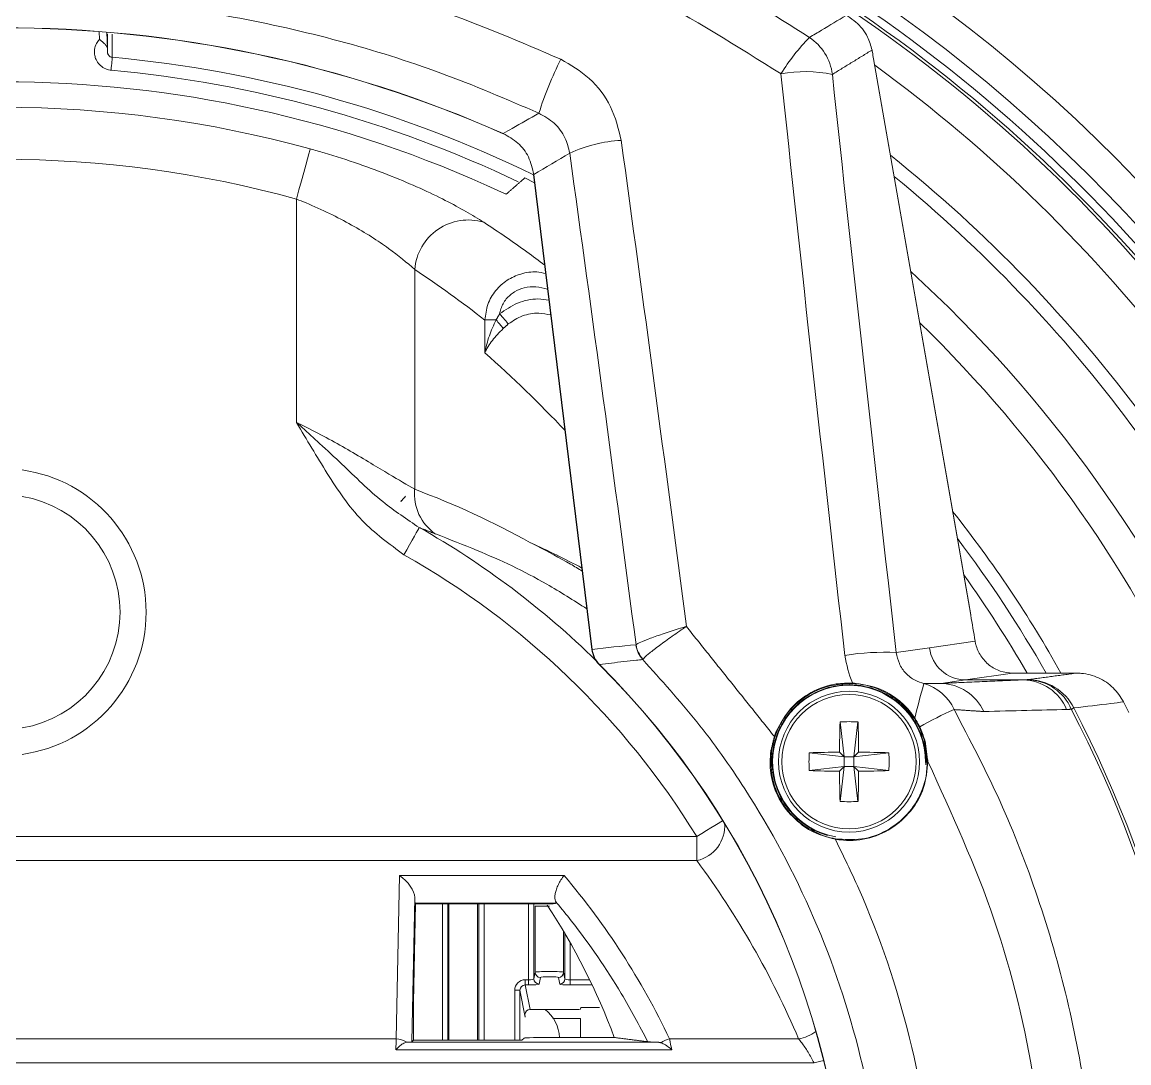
# Model space of a CAD drawing. Extents: x 2 to 136, y 1 to 99.
# Drawn here: x 128.884 to 131.004, y 45.676 to 47.671 of the extents above; entities that cross this region are included whole.
import ezdxf

# ---------------------------------------------------------------- set-up
doc = ezdxf.new("R2010")
doc.units = 0
doc.header["$MEASUREMENT"] = 0
doc.linetypes.add('SLD-Solid', pattern=[0])
doc.layers.add('OBJECT', color=7, linetype='CONTINUOUS')

msp = doc.modelspace()

# ---------------------------------------------------------------- linework, layer by layer
at = {"layer": 'OBJECT', "linetype": 'SLD-Solid', "lineweight": 15}
for p, q in [((129.032, 47.6376), (129.0316, 47.6526)), ((129.0466, 47.6513), (129.0474, 47.6202)), ((129.0475, 47.6189), (129.0474, 47.6202)), ((130.7012, 46.5348), (130.5151, 47.6006)), ((130.5151, 47.6006), (130.5151, 47.6)), ((130.7012, 46.5343), (130.5151, 47.6)), ((129.8657, 47.363), (129.8471, 47.3721)), ((129.8638, 47.3784), (129.8642, 47.3785)), ((129.8638, 47.3784), (129.9755, 46.4687)), ((129.8642, 47.3785), (129.9759, 46.4687)), ((129.4095, 47.3316), (129.4095, 46.9036)), ((129.6361, 47.1968), (129.6361, 46.7756)), ((129.7705, 47.0999), (129.7705, 47.0368)), ((129.7919, 47.0999), (129.7705, 47.0999)), ((129.6098, 46.7522), (129.6098, 46.7522)), ((130.7012, 46.5348), (130.7012, 46.5343)), ((130.5586, 46.4627), (130.6222, 46.4718)), ((130.6222, 46.4718), (130.7096, 46.4843)), ((129.9755, 46.4687), (129.9759, 46.4687)), ((129.9899, 46.4394), (129.9901, 46.4395)), ((130.6911, 46.4103), (130.6443, 46.4036)), ((130.7814, 46.4232), (130.6911, 46.4103)), ((130.6911, 46.4103), (130.8017, 46.4103)), ((130.9036, 46.4232), (130.7814, 46.4232)), ((130.451, 46.3298), (130.4589, 46.2627)), ((130.4852, 46.3298), (130.4774, 46.2627)), ((130.3918, 46.2706), (130.4589, 46.2627)), ((130.4589, 46.2627), (130.4498, 46.2719)), ((130.4589, 46.2627), (130.4774, 46.2627)), ((130.4589, 46.2627), (130.4589, 46.2442)), ((130.4865, 46.2719), (130.4774, 46.2627)), ((130.5444, 46.2706), (130.4774, 46.2627)), ((130.4774, 46.2442), (130.4774, 46.2627)), ((130.3918, 46.2364), (130.4589, 46.2442)), ((130.4498, 46.2351), (130.4589, 46.2442)), ((130.451, 46.1772), (130.4589, 46.2442)), ((130.4774, 46.2442), (130.4589, 46.2442)), ((130.4774, 46.2442), (130.4865, 46.2351)), ((130.5444, 46.2364), (130.4774, 46.2442)), ((130.4852, 46.1772), (130.4774, 46.2442)), ((127.5167, 46.1099), (130.1766, 46.1099)), ((130.1766, 46.064), (130.1766, 46.1099)), ((130.4327, 46.1077), (130.442, 46.1058)), ((130.1766, 46.064), (127.5167, 46.064)), ((129.6069, 46.0352), (129.6004, 45.7224)), ((129.9224, 46.0352), (129.6069, 46.0352)), ((129.6308, 45.7166), (129.6365, 45.9932)), ((129.6379, 45.9812), (129.634, 45.7928)), ((129.6369, 45.9822), (129.6379, 45.9812)), ((129.6369, 45.9822), (129.9061, 45.9822)), ((129.8905, 45.9812), (129.6379, 45.9812)), ((129.6893, 45.7198), (129.6893, 45.9812)), ((129.6993, 45.9812), (129.6993, 45.7198)), ((129.7018, 45.7198), (129.7018, 45.9812)), ((129.7564, 45.9812), (129.7564, 45.7198)), ((129.7589, 45.7198), (129.7589, 45.9812)), ((129.7689, 45.9812), (129.7689, 45.7198)), ((129.8543, 45.8357), (129.8543, 45.9812)), ((129.8643, 45.9812), (129.8643, 45.8374)), ((129.8668, 45.85), (129.8668, 45.9764)), ((129.9214, 45.9282), (129.9214, 45.85)), ((129.9239, 45.8374), (129.9239, 45.9239)), ((129.9339, 45.9066), (129.9339, 45.8357)), ((129.8478, 45.8357), (129.8543, 45.8357)), ((129.8478, 45.8257), (129.8478, 45.8357)), ((129.8543, 45.8257), (129.8543, 45.8357)), ((129.8643, 45.8374), (129.8668, 45.85)), ((129.8768, 45.8401), (129.8743, 45.8274)), ((129.9139, 45.8274), (129.9114, 45.8401)), ((129.9214, 45.85), (129.9239, 45.8374)), ((129.9339, 45.8357), (129.9339, 45.8257)), ((129.9339, 45.8357), (129.9712, 45.8357)), ((129.8278, 45.7198), (129.8278, 45.8156)), ((129.8378, 45.8156), (129.8278, 45.8156)), ((129.8378, 45.8156), (129.8378, 45.7198)), ((129.848, 45.7642), (129.8378, 45.8156)), ((129.8478, 45.8257), (129.8571, 45.7785)), ((129.8543, 45.8257), (129.8478, 45.8257)), ((129.976, 45.8257), (129.9339, 45.8257)), ((129.6339, 45.7813), (129.6339, 45.7198)), ((129.8571, 45.7785), (129.9437, 45.7785)), ((129.9543, 45.7825), (129.9537, 45.7794)), ((129.9616, 45.7825), (129.9543, 45.7825)), ((129.8472, 45.7693), (129.848, 45.765)), ((129.954, 45.7614), (129.9004, 45.7614)), ((129.954, 45.7614), (129.954, 45.725)), ((128.0928, 45.7224), (129.6004, 45.7224)), ((130.1016, 45.7161), (129.6217, 45.7161)), ((129.6308, 45.7166), (129.6339, 45.7198)), ((129.6339, 45.7198), (129.8414, 45.7198)), ((129.8456, 45.724), (129.8414, 45.7198)), ((129.9056, 45.725), (130.0185, 45.725)), ((130.3714, 45.7224), (130.1242, 45.7224)), ((129.6003, 45.7015), (130.1285, 45.7015)), ((130.4011, 45.6764), (127.2922, 45.6764))]:
    msp.add_line(p, q, dxfattribs=at)
at = {"layer": 'OBJECT', "linetype": 'SLD-Solid', "lineweight": 15, "flags": 128}
for points in [[(129.0545, 47.5785), (129.0549, 47.5829), (129.0553, 47.5873), (129.0557, 47.5913), (129.056, 47.595), (129.0563, 47.598), (129.0565, 47.6005), (129.0566, 47.6022), (129.0567, 47.6032)], [(129.4095, 47.3316), (129.4144, 47.3493), (129.4192, 47.3665), (129.4236, 47.3825), (129.4275, 47.3967), (129.4308, 47.4087), (129.4334, 47.418), (129.4351, 47.4244), (129.436, 47.4276)], [(129.8154, 47.0924), (129.814, 47.094), (129.8123, 47.096), (129.8104, 47.0982), (129.8083, 47.1006), (129.806, 47.1032), (129.8037, 47.1059), (129.8012, 47.1088), (129.7988, 47.1116)], [(129.611, 46.7539), (129.6109, 46.7537), (129.6098, 46.7522)], [(129.6449, 46.7021), (129.644, 46.7004), (129.642, 46.6969), (129.6391, 46.6919), (129.6355, 46.6854), (129.6311, 46.6777), (129.6262, 46.669), (129.621, 46.6597), (129.6155, 46.6501)], [(130.8987, 46.3564), (130.8983, 46.3562), (130.8979, 46.356), (130.8974, 46.3558), (130.8969, 46.3555), (130.8962, 46.3551), (130.8955, 46.3548), (130.8947, 46.3544), (130.8939, 46.3539)], [(130.6167, 46.233), (130.618, 46.2485), (130.6124, 46.2944)], [(130.2264, 46.1407), (130.2258, 46.1403), (130.2224, 46.1382), (130.2174, 46.1351), (130.2111, 46.1312), (130.2035, 46.1266), (130.1951, 46.1214), (130.186, 46.1158), (130.1766, 46.1099)], [(130.4195, 45.681), (130.4118, 45.6791), (130.4011, 45.6764)]]:
    msp.add_lwpolyline(points, dxfattribs=at)
at = {"layer": 'OBJECT', "linetype": 'SLD-Solid', "lineweight": 15}
for radius in [0.135, 0.1287]:
    msp.add_circle((130.4681, 46.2535), radius, dxfattribs=at)
for centre, radius, start, end in [((128.8466, 45.29), 6.655, 198.09222, 54.2519), ((128.8466, 45.29), 6.555, 126.37982, 288.09222), ((128.8466, 45.29), 6.555, 288.09222, 53.62018), ((128.8466, 45.29), 6.5028, 126.71932, 288.09222), ((128.8466, 45.29), 6.5028, 288.09222, 53.28068), ((128.8466, 45.29), 6.4944, 126.7749, 288.09222), ((128.8466, 45.29), 6.4944, 288.09222, 53.2251), ((128.8466, 45.29), 6.3069, 128.05888, 288.09222), ((128.8466, 45.29), 6.3069, 288.09222, 51.94112), ((128.8466, 45.29), 3.0068, 19.7991, 86.1975), ((128.8466, 45.29), 2.9472, 20.4368, 86.0663), ((128.8466, 45.29), 2.9217, 20.6331, 58.8549), ((128.8466, 45.29), 2.9067, 20.6331, 58.5533), ((128.8466, 45.29), 2.901, 20.2713, 58.3816), ((128.8461, 45.2905), 2.3696, 66.1107, 113.8893), ((128.8461, 45.2905), 2.3693, 66.1107, 113.8893), ((130.6712, 47.3671), 0.3911, 135.4921, 148.4974), ((130.3363, 47.5575), 0.1008, 7.4099, 56.2556), ((128.8466, 45.29), 2.3227, 64.0255, 84.81), ((130.4958, 47.3038), 0.6508, 152.9785, 162.8136), ((128.8466, 45.29), 2.2979, 64.5353, 84.81), ((130.3844, 47.3213), 0.2545, 78.2402, 100.5612), ((128.8466, 45.29), 2.841, 20.7614, 53.9816), ((128.8466, 45.29), 2.2663, 65.0518, 114.9482), ((128.8466, 45.29), 2.2174, 74.5854, 105.4146), ((130.0485, 47.166), 0.2786, 93.4645, 114.4556), ((128.8466, 45.29), 2.1178, 74.5854, 105.4146), ((128.8466, 45.29), 2.7223, 21.7629, 51.3353), ((128.8466, 45.29), 2.6951, 22.6787, 50.6776), ((129.7388, 47.1885), 0.103, 73.2717, 175.4144), ((128.8466, 45.29), 2.5781, 23.8241, 47.5622), ((129.7056, 47.0145), 0.1214, 34.6135, 44.6912), ((128.8466, 45.29), 2.5186, 24.1756, 45.7698), ((128.8466, 46.54), 0.275, 277.8375, 82.1625), ((129.7292, 46.7667), 0.0936, 174.5979, 235.2789), ((128.8466, 46.54), 0.225, 279.5941, 80.4059), ((129.6184, 46.7472), 0.01, 138.0591, 150), ((128.8466, 45.29), 2.3227, 29.2024, 38.4121), ((128.8466, 45.29), 1.6222, 45.5018, 60.5194), ((128.8466, 45.29), 2.2979, 29.5488, 37.251), ((128.8466, 45.29), 1.5624, 31.6547, 60.5194), ((128.8466, 45.29), 2.2663, 30.0031, 35.6618), ((130.1096, 46.4834), 0.0502, 186.9474, 222.9205), ((130.11, 46.4844), 0.0503, 187.8074, 223.3422), ((130.6915, 46.4801), 0.0698, 186.8424, 269.6828), ((130.0252, 46.4748), 0.05, 187, 225.1267), ((130.0258, 46.4748), 0.0502, 186.9735, 224.6774), ((130.5358, 45.9764), 0.4868, 87.3113, 98.9425), ((128.8461, 45.2905), 1.6211, 314.8733, 45.1267), ((128.8461, 45.2905), 1.6214, 314.8733, 45.1267), ((130.7992, 46.3171), 0.0932, 23.0897, 88.4743), ((130.8081, 46.3175), 0.0932, 23.0052, 88.4727), ((130.8102, 46.3113), 0.0994, 27.0034, 89.7484), ((130.4681, 46.2535), 0.1474, 90, 253.7192), ((130.4681, 46.2535), 0.1464, 359.3219, 260.1244), ((130.4681, 46.2535), 0.1474, 357.554, 90), ((130.5728, 46.3995), 0.0978, 177.1761, 177.7995), ((131.7874, 46.0594), 1.2251, 163.7002, 166.9113), ((130.5875, 46.3172), 0.0894, 23.914, 74.3397), ((130.6419, 46.3109), 0.0927, 24.6916, 88.5033), ((130.9733, 45.6648), 0.7528, 113.8275, 119.4129), ((128.8461, 45.2905), 2.3074, 332.557, 27.443), ((128.8461, 45.2905), 2.3128, 332.557, 27.443), ((132.5829, 46.2555), 2.1332, 178.005, 179.561), ((130.4681, 46.0014), 0.3288, 87.0153, 92.9847), ((128.3534, 46.2555), 2.1332, 0.439, 1.995), ((130.5948, 46.3353), 0.00166, 111.8032, 155.6464), ((130.4681, 46.2535), 0.15, 157.6297, 171.7872), ((130.3238, 46.2973), 0.00471, 62.0487, 74.477), ((130.3269, 46.3065), 0.00477, 58.424, 70.7438), ((130.327, 46.3069), 0.00498, 58.4506, 70.2473), ((130.6057, 46.3156), 0.0054, 112.7855, 125.5894), ((130.6142, 46.2912), 0.00371, 101.0796, 119.0182), ((130.6143, 46.2909), 0.00357, 100.5904, 119.2341), ((130.3193, 46.2784), 0.00388, 257.3532, 274.6154), ((130.3194, 46.2787), 0.00377, 256.9033, 274.6132), ((130.7201, 46.2535), 0.3287, 177.0144, 182.9856), ((130.4661, 44.1397), 2.1322, 90.4385, 91.9952), ((130.4702, 44.1397), 2.1322, 88.0048, 89.5615), ((130.2161, 46.2535), 0.3287, 357.0144, 2.9856), ((130.6189, 46.2494), 0.0046, 87.0955, 99.5852), ((130.4661, 48.3673), 2.1322, 268.0048, 269.5615), ((132.5829, 46.2515), 2.1332, 180.439, 181.995), ((128.3534, 46.2515), 2.1332, 358.005, 359.561), ((130.4702, 48.3673), 2.1322, 270.4385, 271.9952), ((130.4681, 46.5056), 0.3288, 267.0153, 272.9847), ((130.1621, 46.1302), 0.0678, 282.3522, 4.453), ((130.3806, 46.1305), 0.00188, 113.7782, 156.5254), ((130.3807, 46.1305), 0.00182, 113.1018, 157.2975), ((130.4711, 46.0999), 0.0297, 168.5547, 170.3943), ((128.8466, 45.29), 1.25, 20.365, 33.4298), ((129.8743, 45.8374), 0.01, 180.2089, 270.0033), ((129.8768, 45.85), 0.01, 180.211, 270.0033), ((129.9114, 45.85), 0.01, 269.9967, 359.789), ((129.9139, 45.8374), 0.01, 269.9967, 359.7907), ((129.8393, 45.7206), 0.0745, 3.407, 50.9791), ((130.3574, 45.8013), 0.0802, 280.0267, 306.1263), ((129.6005, 45.6867), 0.0357, 55.2547, 90.2299), ((130.132, 45.6827), 0.0404, 101.2527, 126.9557)]:
    msp.add_arc(centre, radius, start, end, dxfattribs=at)
for centre, major_axis, ratio, start_param, end_param in [((130.549, 47.7973), (-0.0636, 0.5099), 0.121842, 1.925796, 1.952845), ((132.735, 45.2905), (-2.1532, 17.375), 0.121162, 1.424138, 1.488586), ((132.8335, 45.3026), (-2.1536, 17.275), 0.121842, 1.423964, 1.488412), ((128.1738, 45.2905), (-2.1532, 17.375), 0.121162, 4.767761, 4.82163), ((134.6396, 46.0019), (6.3338, 0.7777), 0.437652, 2.353169, 2.369523), ((128.0752, 45.2784), (-2.1536, 17.275), 0.121842, 4.766665, 4.821455), ((128.3155, 45.29), (2.3478, 0), 0.982242, 0.90238, 0.973417), ((128.1089, 45.29), (2.4576, 0), 0.964711, 0.739825, 0.828289), ((129.0597, 45.29), (1.6185, 0), 0.982242, 1.05506, 1.206655), ((129.1905, 45.29), (1.5813, 0), 0.964711, 1.065189, 1.135104), ((130.6686, 46.3447), (-0.0611, 0.4899), 0.121842, 4.986179, 5.094438), ((130.0912, 45.4434), (1.6505, 0.2027), 0.620494, 1.513741, 1.564438), ((128.8466, 45.0703), (0, 1.666), 0.99455, 5.11451, 5.351434), ((129.6069, 46.0122), (-0.0267, 0.0273), 0.466243, 3.59711, 5.156688), ((128.8466, 45.1034), (0, 1.4321), 0.989236, 5.159305, 5.420806), ((129.6369, 46.0122), (0, 0.03), 0.017455, 2.25771, 3.124139), ((129.8478, 45.8156), (0.0039, -0.0197), 0.995992, 2.946752, 4.516017), ((129.8543, 45.8374), (0.01, 0), 0.17619, 4.712389, 6.265732), ((129.8941, 45.85), (0.0273, 0), 0.055863, 0.017453, 3.124139), ((129.8941, 45.84), (0.0173, 0), 0.088095, 0.017453, 3.124139), ((129.9339, 45.8374), (0.01, 0), 0.17619, 3.159046, 4.712389), ((129.8478, 45.8156), (-0.00197, 0.00993), 0.988086, 6.088345, 7.657609), ((129.8543, 45.8275), (0.02, 0), 0.088095, 4.712389, 6.265732), ((129.9339, 45.8275), (0.02, 0), 0.088095, 3.159046, 4.712389), ((129.6341, 45.7813), (0, 0.015), 0.017455, 0.698132, 1.570796), ((129.8571, 45.7684), (0.00195, -0.00985), 0.995992, 2.946752, 4.430935), ((129.9437, 45.7794), (0.01, 0), 0.088095, 4.712389, 6.265732), ((129.6007, 45.6764), (0, 0.06), 0.008728, 0.698132, 1.138337), ((129.6008, 45.7166), (0.03, 0), 0.027722, 5.486967, 6.255445), ((129.9056, 45.724), (0.06, 0), 0.017455, 1.570796, 3.124139)]:
    msp.add_ellipse(centre, major_axis=major_axis, ratio=ratio, start_param=start_param, end_param=end_param, dxfattribs=at)
for points, knots in [([(127.2999, 47.6413), (127.3877, 47.696), (127.5636, 47.8057), (127.8486, 47.932), (128.1447, 48.0283), (128.4506, 48.0895), (128.7614, 48.1166), (129.0723, 48.109), (129.379, 48.0661), (129.678, 47.9903), (129.9468, 47.8891), (130.1857, 47.7723), (130.3235, 47.6849), (130.3923, 47.6413)], [0, 0, 0, 0, 0.094729, 0.189754, 0.284474, 0.379253, 0.474339, 0.569114, 0.662863, 0.756911, 0.850666, 0.925332, 1, 1, 1, 1]), ([(130.3378, 47.5715), (130.2537, 47.6243), (130.0854, 47.73), (129.8126, 47.8521), (129.5289, 47.9456), (129.2357, 48.0054), (128.9377, 48.0326), (128.6396, 48.0265), (128.3454, 47.9865), (128.0587, 47.9149), (127.7972, 47.8178), (127.5614, 47.7032), (127.4234, 47.6154), (127.3545, 47.5715)], [0, 0, 0, 0, 0.094108, 0.188508, 0.282606, 0.376776, 0.471253, 0.56542, 0.658464, 0.751806, 0.844857, 0.922428, 1, 1, 1, 1]), ([(131.4555, 47.3198), (131.4123, 47.3732), (131.3258, 47.48), (131.1384, 47.6799), (130.981, 47.8114), (130.8764, 47.8989)], [0, 0, 0, 0, 0.251147, 0.502295, 1, 1, 1, 1]), ([(130.8768, 47.8994), (130.8768, 47.8994), (130.9848, 47.8164), (131.1385, 47.6797), (131.3259, 47.4803), (131.4141, 47.3747), (131.4561, 47.3202), (131.4561, 47.3202)], [0, 0, 0, 0, 0.000003, 0.497705, 0.748853, 0.999997, 1, 1, 1, 1]), ([(127.7762, 47.5995), (127.8406, 47.6273), (127.9694, 47.683), (128.1725, 47.7468), (128.3819, 47.7949), (128.5948, 47.8249), (128.8074, 47.8368), (129.0203, 47.8313), (129.2341, 47.8078), (129.4571, 47.7635), (129.6866, 47.6975), (129.8393, 47.6323), (129.916, 47.5995)], [0, 0, 0, 0, 0.095398, 0.190796, 0.288955, 0.387113, 0.482516, 0.577919, 0.676107, 0.774295, 0.886604, 1, 1, 1, 1]), ([(129.874, 47.4961), (129.8118, 47.5228), (129.6873, 47.5763), (129.491, 47.6373), (129.2887, 47.6833), (129.0831, 47.7117), (128.8778, 47.7228), (128.6722, 47.717), (128.4659, 47.6938), (128.2525, 47.651), (128.0346, 47.5881), (127.8906, 47.5269), (127.8182, 47.4961)], [0, 0, 0, 0, 0.095908, 0.191815, 0.290502, 0.38919, 0.485101, 0.581012, 0.679721, 0.77843, 0.888705, 1, 1, 1, 1]), ([(130.3923, 47.6413), (130.4, 47.6459), (130.4235, 47.66), (130.447, 47.674), (130.4627, 47.6834)], [0, 0, 0, 0, 0.328344, 1, 1, 1, 1]), ([(130.5121, 47.6172), (130.5097, 47.6257), (130.5037, 47.6473), (130.4859, 47.6677), (130.4702, 47.6791), (130.4638, 47.6828), (130.4628, 47.6833), (130.4627, 47.6834)], [0, 0, 0, 0, 0.291273, 0.731775, 0.961022, 0.99599, 1, 1, 1, 1]), ([(129.0545, 47.5785), (129.0539, 47.5785), (129.0494, 47.579), (129.0412, 47.5817), (129.0316, 47.5889), (129.0258, 47.5978), (129.0226, 47.6078), (129.0223, 47.6184), (129.0256, 47.6294), (129.03, 47.635), (129.032, 47.6376)], [0, 0, 0, 0, 0.022263, 0.172986, 0.324528, 0.476036, 0.573112, 0.725602, 0.877165, 1, 1, 1, 1]), ([(129.032, 47.6376), (129.032, 47.6375), (129.0338, 47.6361), (129.0376, 47.6332), (129.0426, 47.6288), (129.0465, 47.6246), (129.0471, 47.6217), (129.0474, 47.6202)], [0, 0, 0, 0, 0.008551, 0.230594, 0.488415, 0.74048, 1, 1, 1, 1]), ([(129.0474, 47.6202), (129.0475, 47.619), (129.0475, 47.6167), (129.0476, 47.6145), (129.0476, 47.6133), (129.0476, 47.6133)], [0, 0, 0, 0, 0.491108, 0.983659, 1, 1, 1, 1]), ([(129.0476, 47.6133), (129.0477, 47.6127), (129.0478, 47.6113), (129.0485, 47.6089), (129.0502, 47.6063), (129.0529, 47.6041), (129.0553, 47.6033), (129.0566, 47.6032), (129.0567, 47.6032)], [0, 0, 0, 0, 0.125804, 0.279017, 0.514447, 0.743986, 0.967246, 1, 1, 1, 1]), ([(130.0316, 47.4441), (130.0263, 47.4662), (130.0156, 47.5102), (129.9737, 47.5657), (129.935, 47.5883), (129.916, 47.5995)], [0, 0, 0, 0, 0.336948, 0.673845, 1, 1, 1, 1]), ([(129.8057, 47.4571), (129.8114, 47.4604), (129.8341, 47.4735), (129.8569, 47.4864), (129.874, 47.4961)], [0, 0, 0, 0, 0.247159, 1, 1, 1, 1]), ([(129.874, 47.4961), (129.8842, 47.4903), (129.9047, 47.4787), (129.9254, 47.4509), (129.9307, 47.4296), (129.9331, 47.4196)], [0, 0, 0, 0, 0.348121, 0.696421, 1, 1, 1, 1]), ([(129.8057, 47.4571), (129.8155, 47.4516), (129.835, 47.4407), (129.8564, 47.4126), (129.8616, 47.3901), (129.8642, 47.3785)], [0, 0, 0, 0, 0.326673, 0.652869, 1, 1, 1, 1]), ([(129.7685, 47.2872), (129.746, 47.3008), (129.7008, 47.3281), (129.5921, 47.3772), (129.4987, 47.4099), (129.445, 47.4251), (129.436, 47.4276)], [0, 0, 0, 0, 0.304165, 0.612213, 0.935018, 1, 1, 1, 1]), ([(129.8025, 47.3448), (129.8036, 47.3443), (129.8056, 47.3434), (129.8084, 47.3422), (129.8106, 47.3415), (129.8117, 47.3412), (129.812, 47.3413), (129.812, 47.3413)], [0, 0, 0, 0, 0.219651, 0.439261, 0.659735, 0.880539, 1, 1, 1, 1]), ([(129.4095, 47.3316), (129.4157, 47.3291), (129.4527, 47.3145), (129.5167, 47.2829), (129.5902, 47.2361), (129.6208, 47.2098), (129.6361, 47.1968)], [0, 0, 0, 0, 0.063317, 0.382239, 0.692331, 1, 1, 1, 1]), ([(129.8851, 47.205), (129.8738, 47.2135), (129.8352, 47.2427), (129.7961, 47.2687), (129.7685, 47.2872)], [0, 0, 0, 0, 0.292278, 1, 1, 1, 1]), ([(129.8871, 47.1888), (129.8814, 47.1901), (129.8657, 47.1937), (129.8396, 47.1893), (129.8123, 47.1772), (129.79, 47.157), (129.7744, 47.1303), (129.7718, 47.11), (129.7705, 47.0999)], [0, 0, 0, 0, 0.105802, 0.28879, 0.461157, 0.635535, 0.819266, 1, 1, 1, 1]), ([(129.7988, 47.1116), (129.7995, 47.1148), (129.8017, 47.1251), (129.8104, 47.1406), (129.8265, 47.1546), (129.8463, 47.1626), (129.8687, 47.1649), (129.8833, 47.1608), (129.8908, 47.1588)], [0, 0, 0, 0, 0.08325, 0.266523, 0.440617, 0.6151, 0.804081, 1, 1, 1, 1]), ([(129.8934, 47.138), (129.8864, 47.139), (129.8661, 47.1419), (129.8319, 47.1343), (129.8098, 47.1192), (129.7988, 47.1116)], [0, 0, 0, 0, 0.209606, 0.604184, 1, 1, 1, 1]), ([(129.8154, 47.0924), (129.8241, 47.0981), (129.8417, 47.1097), (129.8711, 47.1144), (129.8892, 47.111), (129.8969, 47.1096)], [0, 0, 0, 0, 0.3599, 0.727378, 1, 1, 1, 1]), ([(129.7919, 47.0999), (129.7873, 47.0898), (129.7779, 47.0692), (129.7725, 47.0479), (129.7706, 47.0369), (129.7705, 47.0368)], [0, 0, 0, 0, 0.485693, 0.993195, 1, 1, 1, 1]), ([(129.7705, 47.0368), (129.7706, 47.0369), (129.774, 47.0449), (129.7833, 47.0607), (129.7982, 47.076), (129.8055, 47.0835)], [0, 0, 0, 0, 0.006419, 0.511275, 1, 1, 1, 1]), ([(129.6449, 46.7021), (129.6212, 46.718), (129.5681, 46.7535), (129.509, 46.8124), (129.4573, 46.8604), (129.4291, 46.8862), (129.4143, 46.8994), (129.4106, 46.9027), (129.4097, 46.9035), (129.4095, 46.9036)], [0, 0, 0, 0, 0.27983, 0.624286, 0.809772, 0.953387, 0.988094, 0.997832, 1, 1, 1, 1]), ([(129.6361, 46.7756), (129.6209, 46.7843), (129.589, 46.8028), (129.5152, 46.8482), (129.4518, 46.8828), (129.4161, 46.9004), (129.4095, 46.9036)], [0, 0, 0, 0, 0.292814, 0.615698, 0.928629, 1, 1, 1, 1]), ([(129.4095, 46.9036), (129.4096, 46.9035), (129.4195, 46.8871), (129.4388, 46.8542), (129.478, 46.7901), (129.529, 46.7134), (129.5875, 46.6706), (129.6155, 46.6501)], [0, 0, 0, 0, 0.001834, 0.174123, 0.346362, 0.686143, 1, 1, 1, 1]), ([(129.6759, 46.6898), (129.7026, 46.6796), (129.7739, 46.6522), (129.8709, 46.6068), (129.9404, 46.5626), (129.966, 46.5463)], [0, 0, 0, 0, 0.273609, 0.732632, 1, 1, 1, 1]), ([(129.8579, 46.673), (129.8585, 46.6727), (129.8625, 46.6707), (129.8882, 46.6577), (129.9207, 46.6406), (129.9496, 46.6232), (129.9571, 46.6187)], [0, 0, 0, 0, 0.017242, 0.12277, 0.772961, 1, 1, 1, 1]), ([(130.0601, 46.4776), (130.0624, 46.479), (130.0669, 46.4819), (130.0866, 46.4897), (130.1132, 46.4991), (130.1379, 46.507), (130.1526, 46.5114), (130.1564, 46.5125), (130.1565, 46.5126)], [0, 0, 0, 0, 0.228126, 0.456191, 0.685931, 0.91858, 0.996838, 1, 1, 1, 1]), ([(130.1565, 46.5126), (130.1564, 46.5125), (130.1531, 46.5103), (130.1405, 46.5017), (130.1191, 46.4867), (130.0961, 46.4697), (130.0792, 46.4562), (130.0753, 46.452), (130.0734, 46.4499)], [0, 0, 0, 0, 0.003163, 0.081335, 0.313863, 0.5436, 0.77177, 1, 1, 1, 1]), ([(130.7814, 46.4232), (130.7734, 46.424), (130.7573, 46.4256), (130.7359, 46.4378), (130.7194, 46.4557), (130.7119, 46.4725), (130.71, 46.4822), (130.7096, 46.4843)], [0, 0, 0, 0, 0.231455, 0.462802, 0.696834, 0.935031, 1, 1, 1, 1]), ([(130.4751, 46.4043), (130.4751, 46.4044), (130.4673, 46.4211), (130.4637, 46.4392), (130.4601, 46.4573)], [0, 0, 0, 0, 0.008014, 1, 1, 1, 1]), ([(130.5586, 46.4627), (130.5601, 46.4554), (130.563, 46.4408), (130.5761, 46.4222), (130.593, 46.4091), (130.6058, 46.4051), (130.6116, 46.4032)], [0, 0, 0, 0, 0.26233, 0.524835, 0.78459, 1, 1, 1, 1]), ([(130.0728, 46.4492), (130.0688, 46.4488), (130.0488, 46.4468), (130.0212, 46.4436), (129.9977, 46.4405), (129.9901, 46.4395)], [0, 0, 0, 0, 0.144675, 0.723378, 1, 1, 1, 1]), ([(130.0728, 44.1318), (130.133, 44.2012), (130.2532, 44.3399), (130.3896, 44.584), (130.4865, 44.8484), (130.538, 45.128), (130.541, 45.4114), (130.4975, 45.6904), (130.4074, 45.9577), (130.2939, 46.1697), (130.1787, 46.332), (130.1081, 46.4102), (130.0728, 46.4492)], [0, 0, 0, 0, 0.107626, 0.215248, 0.326099, 0.436946, 0.546986, 0.657027, 0.766705, 0.876388, 0.938194, 1, 1, 1, 1]), ([(130.9941, 46.368), (130.988, 46.3775), (130.9758, 46.3966), (130.9467, 46.4156), (130.9214, 46.4227), (130.9068, 46.4231), (130.9036, 46.4232)], [0, 0, 0, 0, 0.302947, 0.605662, 0.913217, 1, 1, 1, 1]), ([(130.3287, 46.3116), (130.3368, 46.3267), (130.353, 46.3568), (130.3945, 46.3883), (130.4371, 46.4037), (130.4646, 46.4041), (130.4751, 46.4043)], [0, 0, 0, 0, 0.276323, 0.552659, 0.828641, 1, 1, 1, 1]), ([(130.4751, 46.4032), (130.4582, 46.4024), (130.4243, 46.4006), (130.3785, 46.3769), (130.3465, 46.3453), (130.3343, 46.3207), (130.3296, 46.3112)], [0, 0, 0, 0, 0.275404, 0.5508, 0.826442, 1, 1, 1, 1]), ([(130.4751, 46.4043), (130.492, 46.402), (130.5211, 46.3979), (130.5577, 46.3771), (130.5804, 46.3564), (130.5907, 46.3417), (130.5942, 46.3368)], [0, 0, 0, 0, 0.35693, 0.612991, 0.87017, 1, 1, 1, 1]), ([(130.5933, 46.336), (130.5831, 46.3487), (130.5648, 46.3713), (130.5252, 46.3939), (130.4957, 46.4019), (130.478, 46.403), (130.4751, 46.4032)], [0, 0, 0, 0, 0.350739, 0.62487, 0.939555, 1, 1, 1, 1]), ([(130.9941, 46.368), (130.986, 46.367), (130.9543, 46.3631), (130.9225, 46.3593), (130.8987, 46.3564)], [0, 0, 0, 0, 0.254031, 1, 1, 1, 1]), ([(130.6692, 46.3534), (130.6997, 46.2953), (130.7607, 46.179), (130.8326, 45.9927), (130.8888, 45.7988), (130.9254, 45.6059), (130.9441, 45.4185), (130.9473, 45.2364), (130.9351, 45.053), (130.8996, 44.8188), (130.8366, 44.5937), (130.7505, 44.3813), (130.6963, 44.2788), (130.6692, 44.2276)], [0, 0, 0, 0, 0.088765, 0.177531, 0.269416, 0.361302, 0.442441, 0.523579, 0.607061, 0.690543, 0.843256, 0.921628, 1, 1, 1, 1]), ([(130.8849, 46.3537), (130.8596, 46.353), (130.807, 46.3516), (130.7538, 46.3503), (130.7261, 46.3496)], [0, 0, 0, 0, 0.480478, 1, 1, 1, 1]), ([(130.3789, 46.1313), (130.3663, 46.1423), (130.3418, 46.164), (130.3214, 46.2085), (130.3156, 46.2458), (130.3177, 46.2673), (130.3184, 46.2746)], [0, 0, 0, 0, 0.308983, 0.604098, 0.866165, 1, 1, 1, 1]), ([(130.3196, 46.2745), (130.3189, 46.2579), (130.3175, 46.2246), (130.3358, 46.1784), (130.3593, 46.1484), (130.3753, 46.1358), (130.3798, 46.1322)], [0, 0, 0, 0, 0.306652, 0.614033, 0.892132, 1, 1, 1, 1]), ([(130.6191, 46.254), (130.6175, 46.237), (130.6142, 46.203), (130.5883, 46.1577), (130.55, 46.1232), (130.5022, 46.1035), (130.4645, 46.1013), (130.4448, 46.1044), (130.4418, 46.1049)], [0, 0, 0, 0, 0.193241, 0.386488, 0.579566, 0.772391, 0.965024, 1, 1, 1, 1]), ([(130.442, 46.1058), (130.4589, 46.1045), (130.4926, 46.1019), (130.5413, 46.1195), (130.5815, 46.151), (130.609, 46.1943), (130.6177, 46.2308), (130.6181, 46.2508), (130.6181, 46.2539)], [0, 0, 0, 0, 0.192566, 0.385131, 0.577738, 0.770507, 0.963513, 1, 1, 1, 1]), ([(130.6191, 44.327), (130.6633, 44.423), (130.7526, 44.6172), (130.8169, 44.883), (130.8459, 45.1054), (130.854, 45.2814), (130.8474, 45.4591), (130.8195, 45.6844), (130.7556, 45.9559), (130.665, 46.1538), (130.6191, 46.254)], [0, 0, 0, 0, 0.158308, 0.320393, 0.4075, 0.494607, 0.584228, 0.67385, 0.834938, 1, 1, 1, 1]), ([(130.38, 46.1321), (130.394, 46.1236), (130.4134, 46.1118), (130.4359, 46.1071), (130.442, 46.1058)], [0, 0, 0, 0, 0.728743, 1, 1, 1, 1]), ([(130.4418, 46.1049), (130.4252, 46.1092), (130.4026, 46.1152), (130.3839, 46.1278), (130.379, 46.1312)], [0, 0, 0, 0, 0.736891, 1, 1, 1, 1]), ([(130.4418, 46.1049), (130.4571, 46.0734), (130.5166, 45.9514), (130.5918, 45.7259), (130.6409, 45.4268), (130.6378, 45.1238), (130.5912, 44.863), (130.5223, 44.647), (130.4686, 44.5331), (130.4418, 44.4761)], [0, 0, 0, 0, 0.062217, 0.241055, 0.419891, 0.59818, 0.776471, 0.888235, 1, 1, 1, 1]), ([(129.9224, 46.0352), (129.9224, 46.0351), (129.9218, 46.0345), (129.9192, 46.0315), (129.9149, 46.0254), (129.9102, 46.0162), (129.9068, 46.0071), (129.9048, 45.9988), (129.9042, 45.9913), (129.9051, 45.9879), (129.9056, 45.9863)], [0, 0, 0, 0, 0.003788, 0.054661, 0.249411, 0.42003, 0.571528, 0.713456, 0.856794, 1, 1, 1, 1]), ([(129.9061, 45.9822), (129.9064, 45.9825), (129.9068, 45.9829), (129.906, 45.9852), (129.9056, 45.9863)], [0, 0, 0, 0, 0.555046, 1, 1, 1, 1]), ([(129.9056, 45.9863), (129.9066, 45.985), (129.917, 45.9726), (129.9634, 45.9148), (130.0244, 45.8267), (130.0664, 45.7477), (130.0828, 45.7168)], [0, 0, 0, 0, 0.014415, 0.144501, 0.665405, 1, 1, 1, 1]), ([(129.8668, 45.9764), (129.8673, 45.9764), (129.8682, 45.9764), (129.8745, 45.9764), (129.8835, 45.9764), (129.8908, 45.9764), (129.8943, 45.9764), (129.8944, 45.9764)], [0, 0, 0, 0, 0.248534, 0.497063, 0.745597, 0.994132, 1, 1, 1, 1]), ([(129.897, 45.9811), (129.8971, 45.9811), (129.8971, 45.9811), (129.8964, 45.9812), (129.895, 45.9812), (129.8932, 45.9812), (129.8916, 45.9812), (129.8907, 45.9812), (129.8905, 45.9812)], [0, 0, 0, 0, 0.178804, 0.397885, 0.580523, 0.763916, 0.93269, 1, 1, 1, 1]), ([(129.6209, 45.716), (129.6185, 45.7153), (129.6137, 45.7139), (129.6067, 45.7081), (129.6022, 45.7036), (129.6003, 45.7016), (129.6003, 45.7015)], [0, 0, 0, 0, 0.378294, 0.740606, 0.99227, 1, 1, 1, 1]), ([(130.0828, 45.7168), (130.0848, 45.7166), (130.0882, 45.7164), (130.0976, 45.7161), (130.1016, 45.7161)], [0, 0, 0, 0, 0.575316, 1, 1, 1, 1]), ([(130.1285, 45.7015), (130.1284, 45.7016), (130.1244, 45.7052), (130.1172, 45.7109), (130.1106, 45.7138), (130.1078, 45.715)], [0, 0, 0, 0, 0.008863, 0.572487, 1, 1, 1, 1]), ([(130.1285, 45.7015), (130.1275, 45.7066), (130.126, 45.7143), (130.1246, 45.7203), (130.1242, 45.7224)], [0, 0, 0, 0, 0.64669, 1, 1, 1, 1]), ([(130.4011, 45.6764), (130.3973, 45.6834), (130.3898, 45.6975), (130.3792, 45.7127), (130.3734, 45.7199), (130.3714, 45.7224)], [0, 0, 0, 0, 0.396075, 0.797139, 1, 1, 1, 1])]:
    msp.add_open_spline(points, degree=3, knots=knots, dxfattribs=at)
for points in [[(129.0476, 47.6133), (129.0474, 47.6478)], [(129.0565, 47.6475), (129.0567, 47.6032)], [(130.5121, 47.6172), (130.4363, 47.5705)], [(130.5129, 47.6128), (130.5121, 47.6172)], [(129.812, 47.3413), (129.8471, 47.3721)], [(129.7988, 47.1116), (129.7919, 47.0999)], [(129.8055, 47.0835), (129.8154, 47.0924)], [(129.6104, 46.7529), (129.6186, 46.7621)], [(129.6449, 46.7021), (129.6759, 46.6898)], [(130.1565, 46.5126), (130.325, 46.3018)], [(130.0597, 46.4774), (130.0601, 46.4776)], [(130.0734, 46.4499), (130.0728, 46.4492)], [(130.6443, 46.4036), (130.8017, 46.4103)], [(130.8017, 46.4103), (130.8106, 46.4107)], [(130.8106, 46.4107), (130.9036, 46.4232)], [(130.6116, 46.4032), (130.6443, 46.4036)], [(131.0041, 46.3479), (130.9941, 46.368)], [(130.7261, 46.3496), (130.6692, 46.3534)], [(130.8939, 46.3539), (130.8849, 46.3537)], [(130.6025, 46.32), (130.5933, 46.336)], [(130.5942, 46.3368), (130.6036, 46.3205)], [(130.3185, 46.275), (130.325, 46.3018)], [(130.326, 46.3014), (130.3197, 46.2749)], [(130.325, 46.3018), (130.3285, 46.311)], [(130.3294, 46.3106), (130.326, 46.3014)], [(130.3287, 46.3116), (130.3285, 46.311)], [(130.3296, 46.3112), (130.3294, 46.3106)], [(130.6124, 46.2944), (130.6025, 46.32)], [(130.6036, 46.3205), (130.6135, 46.2948)], [(130.6124, 46.2944), (130.6125, 46.294)], [(130.6181, 46.2539), (130.6125, 46.294)], [(130.6136, 46.2944), (130.6135, 46.2948)], [(130.6136, 46.2944), (130.6191, 46.254)], [(130.3185, 46.275), (130.3184, 46.2746)], [(130.3196, 46.2745), (130.3197, 46.2749)], [(130.38, 46.1321), (130.3798, 46.1322)], [(130.3789, 46.1313), (130.379, 46.1312)], [(129.9061, 45.9822), (129.8971, 45.981)], [(129.99, 45.7825), (129.9616, 45.7825)], [(129.848, 45.765), (129.848, 45.7648)], [(129.6217, 45.7161), (129.6209, 45.716)], [(130.0828, 45.7168), (130.0185, 45.725)], [(130.1078, 45.715), (130.1016, 45.7161)]]:
    msp.add_open_spline(points, degree=1, dxfattribs=at)

doc.saveas('drawing.dxf')
